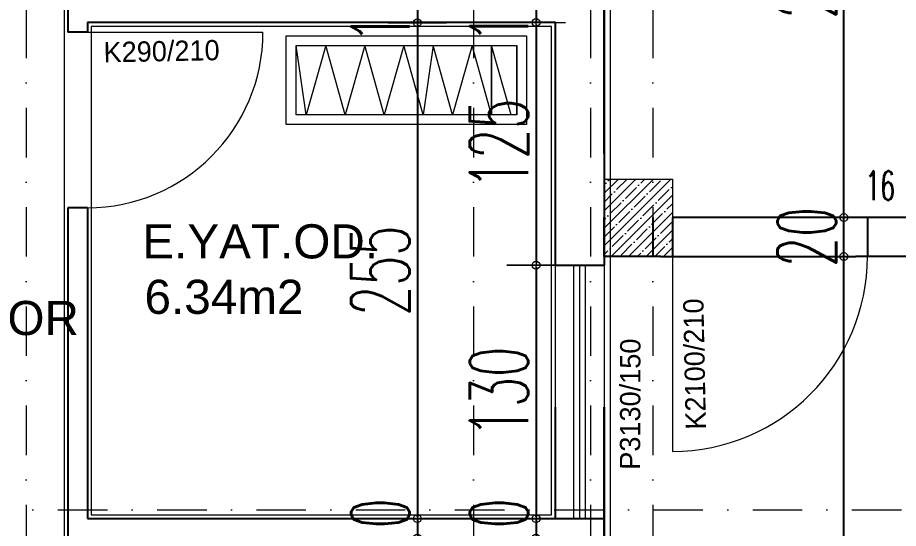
# Model space of a CAD drawing. Header units: millimetres. Extents: x -16104 to 67872, y -88009 to 12107.
# Drawn here: x 8505.8 to 8957.5, y 10080.5 to 10342.5 of the extents above; entities that cross this region are included whole.
import ezdxf

# ---------------------------------------------------------------- set-up
doc = ezdxf.new("R2010")
doc.units = ezdxf.units.MM
doc.linetypes.add('DASHDOTX2', pattern=[50.8, 25.4, -12.7, 0, -12.7])
doc.layers.get('0').update_dxf_attribs({"color": 241})
for name, color, linetype, lineweight in [('akslar', 144, 'Continuous', 20), ('duvar', 123, 'Continuous', 25), ('emsal&kolon', 1, 'Continuous', 5), ('kapı', 3, 'Continuous', 5), ('kolon', 1, 'Continuous', 5), ('OLCU', 54, 'Continuous', 13), ('pencere', 5, 'Continuous', 5), ('POZ', 36, 'Continuous', 18), ('SıVA', 40, 'Continuous', 9), ('tefriş', 30, 'Continuous', 5), ('ÖLÇÜ', 252, 'Continuous', 20)]:
    doc.layers.add(name, color=color, linetype=linetype, lineweight=lineweight)
doc.styles.add('DIM', font='Txttw.shx', dxfattribs={"width": 0.6})
doc.styles.add('M2', font='stylu.ttf', dxfattribs={"height": 10})
doc.dimstyles.new('50', dxfattribs={"dimscale": 0, "dimtxt": 30, "dimasz": 1, "dimexe": 0, "dimexo": 2, "dimgap": 4, "dimtad": 1, "dimdec": 0, "dimzin": 0, "dimdsep": 46, "dimtxsty": 'DIM', "dimblk1": 'DOT', "dimblk2": 'DOT', "dimsah": 1, "dimcen": 1.5, "dimdle": 3, "dimse1": 1, "dimse2": 1, "dimclrd": 256, "dimclre": 9, "dimclrt": 256, "dimadec": 0, "dimazin": 0, "dimtfac": 0.24, "dimtdec": 0, "dimtix": 1, "dimtmove": 2, "dimatfit": 3, "dimldrblk": 'DOT', "dimfxl": 0, "dimtolj": 1, "dimtzin": 15, "dimarcsym": 0})

# ---------------------------------------------------------------- blocks, each defined once
blk = doc.blocks.new('DOT')
for p, q in [((0, 15), (0, -15)), ((-2, 0), (0, 0)), ((2, 0), (0, 0))]:
    blk.add_line(p, q)
blk.add_circle((0, 0), 2)
blk = doc.blocks.new('*D3959')
at = {"layer": 'Defpoints', "color": 0, "transparency": 16777216}
for p in [(8781.6, 10085.54), (8771.69, 10075.54), (8781.6, 10075.54)]:
    blk.add_point(p, dxfattribs=at)
at = {"layer": 'OLCU', "lineweight": -2, "transparency": 16777216}
for p, q in [((8771.69, 10086.54), (8771.69, 10087.54)), ((8771.69, 10085.54), (8771.69, 10075.54)), ((8771.69, 10074.54), (8771.69, 10073.54))]:
    blk.add_line(p, q, dxfattribs=at)
for p, rotation in [((8771.69, 10085.54), 270), ((8771.69, 10075.54), 90)]:
    blk.add_blockref('DOT', p, dxfattribs=dict(at, rotation=rotation))
at = {"layer": 'OLCU', "transparency": 16777216, "insert": (8752.69, 10080.54), "char_height": 30, "attachment_point": 5, "rotation": 90, "style": 'DIM'}
blk.add_mtext('\\A1;10', dxfattribs=at)
blk = doc.blocks.new('*D3960')
at = {"layer": 'Defpoints', "color": 0, "transparency": 16777216}
for p in [(8781.6, 10215.54), (8771.69, 10085.54), (8781.6, 10085.54)]:
    blk.add_point(p, dxfattribs=at)
at = {"layer": 'OLCU', "lineweight": -2, "transparency": 16777216}
blk.add_line((8771.69, 10214.54), (8771.69, 10086.54), dxfattribs=at)
for p, rotation in [((8771.69, 10215.54), 90), ((8771.69, 10085.54), 270)]:
    blk.add_blockref('DOT', p, dxfattribs=dict(at, rotation=rotation))
at = {"layer": 'OLCU', "transparency": 16777216, "insert": (8752.69, 10150.54), "char_height": 30, "attachment_point": 5, "rotation": 90, "style": 'DIM'}
blk.add_mtext('\\A1;130', dxfattribs=at)
blk = doc.blocks.new('*D3961')
at = {"layer": 'Defpoints', "color": 0, "transparency": 16777216}
for p in [(8781.6, 10340.04), (8771.69, 10215.54), (8786.69, 10215.54)]:
    blk.add_point(p, dxfattribs=at)
at = {"layer": 'OLCU', "lineweight": -2, "transparency": 16777216}
blk.add_line((8771.69, 10339.04), (8771.69, 10216.54), dxfattribs=at)
for p, rotation in [((8771.69, 10340.04), 90), ((8771.69, 10215.54), 270)]:
    blk.add_blockref('DOT', p, dxfattribs=dict(at, rotation=rotation))
at = {"layer": 'OLCU', "transparency": 16777216, "insert": (8752.69, 10277.79), "char_height": 30, "attachment_point": 5, "rotation": 90, "style": 'DIM'}
blk.add_mtext('\\A1;125', dxfattribs=at)
blk = doc.blocks.new('*D3962')
at = {"layer": 'Defpoints', "color": 0, "transparency": 16777216}
for p in [(8781.6, 10355.04), (8771.69, 10350.04), (8781.6, 10350.04)]:
    blk.add_point(p, dxfattribs=at)
at = {"layer": 'OLCU', "lineweight": -2, "transparency": 16777216}
for p, q in [((8771.69, 10356.04), (8771.69, 10357.04)), ((8771.69, 10355.04), (8771.69, 10350.04)), ((8771.69, 10349.04), (8771.69, 10348.04))]:
    blk.add_line(p, q, dxfattribs=at)
for p, rotation in [((8771.69, 10355.04), 270), ((8771.69, 10350.04), 90)]:
    blk.add_blockref('DOT', p, dxfattribs=dict(at, rotation=rotation))
at = {"layer": 'OLCU', "transparency": 16777216, "insert": (8752.69, 10352.54), "char_height": 30, "attachment_point": 5, "rotation": 90, "style": 'DIM'}
blk.add_mtext('\\A1;5', dxfattribs=at)
blk = doc.blocks.new('*D3890')
at = {"layer": 'Defpoints', "color": 0, "transparency": 16777216}
for p in [(8710.8, 10349.88), (8710.8, 10339.88), (8710.8, 10339.88)]:
    blk.add_point(p, dxfattribs=at)
at = {"layer": 'OLCU', "lineweight": -2, "transparency": 16777216}
for p, q in [((8710.8, 10350.88), (8710.8, 10351.88)), ((8710.8, 10349.88), (8710.8, 10339.88)), ((8710.8, 10338.88), (8710.8, 10337.88))]:
    blk.add_line(p, q, dxfattribs=at)
for p, rotation in [((8710.8, 10349.88), 270), ((8710.8, 10339.88), 90)]:
    blk.add_blockref('DOT', p, dxfattribs=dict(at, rotation=rotation))
at = {"layer": 'OLCU', "transparency": 16777216, "insert": (8691.8, 10344.88), "char_height": 30, "attachment_point": 5, "rotation": 90, "style": 'DIM'}
blk.add_mtext('\\A1;10', dxfattribs=at)
blk = doc.blocks.new('*D3891')
at = {"layer": 'Defpoints', "color": 0, "transparency": 16777216}
for p in [(8710.8, 10339.88), (8710.8, 10085.54), (8710.8, 10085.54)]:
    blk.add_point(p, dxfattribs=at)
at = {"layer": 'OLCU', "lineweight": -2, "transparency": 16777216}
blk.add_line((8710.8, 10338.88), (8710.8, 10086.54), dxfattribs=at)
for p, rotation in [((8710.8, 10339.88), 90), ((8710.8, 10085.54), 270)]:
    blk.add_blockref('DOT', p, dxfattribs=dict(at, rotation=rotation))
at = {"layer": 'OLCU', "transparency": 16777216, "insert": (8691.8, 10212.71), "char_height": 30, "attachment_point": 5, "rotation": 90, "style": 'DIM'}
blk.add_mtext('\\A1;255', dxfattribs=at)
blk = doc.blocks.new('*D3892')
at = {"layer": 'Defpoints', "color": 0, "transparency": 16777216}
for p in [(8710.8, 10085.54), (8710.8, 10075.54), (8710.8, 10075.54)]:
    blk.add_point(p, dxfattribs=at)
at = {"layer": 'OLCU', "lineweight": -2, "transparency": 16777216}
for p, q in [((8710.8, 10086.54), (8710.8, 10087.54)), ((8710.8, 10085.54), (8710.8, 10075.54)), ((8710.8, 10074.54), (8710.8, 10073.54))]:
    blk.add_line(p, q, dxfattribs=at)
for p, rotation in [((8710.8, 10085.54), 270), ((8710.8, 10075.54), 90)]:
    blk.add_blockref('DOT', p, dxfattribs=dict(at, rotation=rotation))
at = {"layer": 'OLCU', "transparency": 16777216, "insert": (8691.8, 10080.54), "char_height": 30, "attachment_point": 5, "rotation": 90, "style": 'DIM'}
blk.add_mtext('\\A1;10', dxfattribs=at)
blk = doc.blocks.new('cv')
at = {"layer": 'tefriş', "linetype": 'ByBlock'}
for p, q in [((-13586.28, -26708.58), (-13586.28, -26744.07)), ((-13573.28, -26708.58), (-13573.28, -26744.07))]:
    blk.add_line(p, q, dxfattribs=at)
for points in [[(-13591.28, -26703.58), (-13468.02, -26703.58), (-13468.02, -26749.07), (-13591.28, -26749.07)], [(-13586.28, -26708.58), (-13473.02, -26708.58), (-13473.02, -26744.07), (-13586.28, -26744.07)]]:
    blk.add_lwpolyline(points, close=True, dxfattribs=at)
blk.add_lwpolyline([(-13583.28, -26708.58), (-13573.28, -26744.07), (-13573.28, -26708.58), (-13563.28, -26744.07), (-13553.28, -26708.58), (-13543.28, -26744.07), (-13538.28, -26708.58), (-13528.28, -26744.07), (-13518.28, -26708.58), (-13508.28, -26744.07), (-13498.28, -26708.58), (-13488.28, -26744.07), (-13478.28, -26708.58), (-13473.02, -26744.07)], dxfattribs=at)
blk = doc.blocks.new('*D3859')
at = {"layer": 'Defpoints', "color": 0, "transparency": 16777216}
for p in [(8771.69, 10350.04), (8771.69, 10340.04), (8771.69, 10340.04)]:
    blk.add_point(p, dxfattribs=at)
at = {"layer": 'OLCU', "lineweight": -2, "transparency": 16777216}
for p, q in [((8771.69, 10351.04), (8771.69, 10352.04)), ((8771.69, 10350.04), (8771.69, 10340.04)), ((8771.69, 10339.04), (8771.69, 10338.04))]:
    blk.add_line(p, q, dxfattribs=at)
for p, rotation in [((8771.69, 10350.04), 270), ((8771.69, 10340.04), 90)]:
    blk.add_blockref('DOT', p, dxfattribs=dict(at, rotation=rotation))
at = {"layer": 'OLCU', "transparency": 16777216, "insert": (8752.69, 10345.04), "char_height": 30, "attachment_point": 5, "rotation": 90, "style": 'DIM'}
blk.add_mtext('\\A1;10', dxfattribs=at)
blk = doc.blocks.new('*D3913')
at = {"layer": 'Defpoints', "color": 0, "transparency": 16777216}
for p in [(8841.6, 10220.04), (9070.21, 10220.04), (8841.6, 9615.54)]:
    blk.add_point(p, dxfattribs=at)
at = {"layer": 'OLCU', "lineweight": -2, "transparency": 16777216}
blk.add_line((9070.21, 9616.54), (9070.21, 10219.04), dxfattribs=at)
for p, rotation in [((9070.21, 10220.04), 90), ((9070.21, 9615.54), 270)]:
    blk.add_blockref('DOT', p, dxfattribs=dict(at, rotation=rotation))
at = {"layer": 'OLCU', "transparency": 16777216, "insert": (9051.21, 9917.79), "char_height": 30, "attachment_point": 5, "rotation": 90, "style": 'DIM'}
blk.add_mtext('\\A1;605', dxfattribs=at)
blk = doc.blocks.new('*D4004')
at = {"layer": 'Defpoints', "color": 0, "transparency": 16777216}
for p in [(8929.51, 10220.04), (8929.51, 10220.04), (8929.51, 9845.54)]:
    blk.add_point(p, dxfattribs=at)
at = {"layer": 'OLCU', "lineweight": -2, "transparency": 16777216}
blk.add_line((8929.51, 9846.54), (8929.51, 10219.04), dxfattribs=at)
for p, rotation in [((8929.51, 10220.04), 90), ((8929.51, 9845.54), 270)]:
    blk.add_blockref('DOT', p, dxfattribs=dict(at, rotation=rotation))
at = {"layer": 'OLCU', "transparency": 16777216, "insert": (8910.51, 10032.79), "char_height": 30, "attachment_point": 5, "rotation": 90, "style": 'DIM'}
blk.add_mtext('\\A1;375', dxfattribs=at)
blk = doc.blocks.new('*D4005')
at = {"layer": 'Defpoints', "color": 0, "transparency": 16777216}
for p in [(8929.51, 10240.04), (8929.51, 10240.04), (8929.51, 10220.04)]:
    blk.add_point(p, dxfattribs=at)
at = {"layer": 'OLCU', "lineweight": -2, "transparency": 16777216}
for p, q in [((8929.51, 10241.04), (8929.51, 10242.04)), ((8929.51, 10220.04), (8929.51, 10240.04)), ((8929.51, 10219.04), (8929.51, 10218.04))]:
    blk.add_line(p, q, dxfattribs=at)
for p, rotation in [((8929.51, 10240.04), 270), ((8929.51, 10220.04), 90)]:
    blk.add_blockref('DOT', p, dxfattribs=dict(at, rotation=rotation))
at = {"layer": 'OLCU', "transparency": 16777216, "insert": (8910.51, 10230.04), "char_height": 30, "attachment_point": 5, "rotation": 90, "style": 'DIM'}
blk.add_mtext('\\A1;20', dxfattribs=at)
blk = doc.blocks.new('*D4006')
at = {"layer": 'Defpoints', "color": 0, "transparency": 16777216}
for p in [(8929.51, 10490.04), (8929.51, 10490.04), (8929.51, 10240.04)]:
    blk.add_point(p, dxfattribs=at)
at = {"layer": 'OLCU', "lineweight": -2, "transparency": 16777216}
blk.add_line((8929.51, 10241.04), (8929.51, 10489.04), dxfattribs=at)
for p, rotation in [((8929.51, 10490.04), 90), ((8929.51, 10240.04), 270)]:
    blk.add_blockref('DOT', p, dxfattribs=dict(at, rotation=rotation))
at = {"layer": 'OLCU', "transparency": 16777216, "insert": (8910.51, 10365.04), "char_height": 30, "attachment_point": 5, "rotation": 90, "style": 'DIM'}
blk.add_mtext('\\A1;250', dxfattribs=at)

msp = doc.modelspace()

# ---------------------------------------------------------------- hatches: boundary and pattern name
at = {"layer": 'kolon'}
h = msp.add_hatch(dxfattribs=at)
h.set_pattern_fill('ANSI35,_O', color=256)
h.set_pattern_definition([(45, (0, 0), (-4.490128, 4.490128), []), (45, (4.49, 0), (-4.490128, 4.490128), [7.9375, -1.5875, 0, -1.5875])])
h.paths.add_polyline_path([(8809.6, 10220.04), (8831.6, 10220.04), (8831.6, 10240.04), (8831.6, 10259.74), (8809.6, 10259.74)])
h.paths.add_polyline_path([(8809.6, 10259.74), (8806.6, 10259.74), (8806.6, 10220.04), (8809.6, 10220.04)])
h.paths.add_polyline_path([(8831.6, 10220.04), (8841.6, 10220.04), (8841.6, 10240.04), (8841.6, 10259.74), (8831.6, 10259.74)])
at = {"layer": 'ÖLÇÜ'}
h = msp.add_hatch(dxfattribs=at)
h.set_pattern_fill('ANGLE,_O', color=256, scale=3, angle=45)
h.set_pattern_definition([(45, (-3603.393, 17059.605), (-14.817423, 14.817423), [15.24, -5.715]), (135, (-3603.393, 17059.605), (-14.817423, -14.817423), [15.24, -5.715])])
h.paths.add_polyline_path([(8600.53, 10488.04), (8543.6, 10488.04), (8543.6, 10435.02, -0.203529), (8600.53, 10409.14)])
h.paths.add_polyline_path([(8739.6, 10404.16), (8701.9, 10404.16, -0.414214), (8691.9, 10414.16), (8691.9, 10474.16, -0.414214), (8701.9, 10484.16), (8739.6, 10484.16), (8739.6, 10488.04), (8600.53, 10488.04), (8600.53, 10409.14, -0.187825), (8621.6, 10355.04), (8600.53, 10355.04), (8600.53, 10352.04), (8739.6, 10352.04)])
h.paths.add_polyline_path([(8676.16, 10357.75), (8676.55, 10358.12), (8677.28, 10357.79), (8678.04, 10358.07), (8678.41, 10357.67), (8678.07, 10356.94), (8678.36, 10356.18), (8677.96, 10355.82), (8677.23, 10356.15), (8676.47, 10355.87), (8676.1, 10356.26), (8676.44, 10357)], flags=16)
h.paths.add_polyline_path([(8683.42, 10357.56), (8683.81, 10357.94), (8684.55, 10357.62), (8685.3, 10357.93), (8685.68, 10357.54), (8685.36, 10356.8), (8685.66, 10356.05), (8685.28, 10355.67), (8684.54, 10355.99), (8683.79, 10355.69), (8683.41, 10356.07), (8683.73, 10356.81)], flags=16)
h.paths.add_polyline_path([(8643.03, 10443.7), (8643.05, 10444.3), (8643.07, 10444.87), (8643.07, 10445.4), (8643.07, 10445.91), (8643.06, 10446.4), (8643.04, 10446.89), (8643.02, 10447.39), (8642.99, 10447.89), (8642.95, 10448.38), (8642.91, 10448.88), (8642.87, 10449.36), (8642.81, 10449.84), (8642.74, 10450.31), (8642.66, 10450.76), (8642.57, 10451.19), (8642.47, 10451.61), (8642.35, 10452.02), (8642.23, 10452.42), (8642.08, 10452.81), (8641.93, 10453.19), (8641.76, 10453.58), (8641.57, 10453.97), (8641.38, 10454.36), (8641.17, 10454.76), (8640.94, 10455.15), (8640.71, 10455.55), (8640.47, 10455.95), (8640.22, 10456.34), (8639.97, 10456.73), (8639.71, 10457.11), (8639.44, 10457.49), (8639.18, 10457.87), (8638.9, 10458.25), (8638.62, 10458.64), (8638.32, 10459.04), (8638.01, 10459.46), (8637.68, 10459.91), (8637.33, 10460.39), (8636.96, 10460.91), (8636.58, 10461.51), (8636.19, 10462.21), (8635.79, 10463.05), (8635.41, 10464.06), (8635.03, 10465.3), (8634.67, 10466.77), (8634.34, 10468.53), (8613.33, 10468.23), (8613.05, 10466.46), (8612.74, 10464.97), (8612.4, 10463.73), (8612.04, 10462.7), (8611.67, 10461.85), (8611.3, 10461.14), (8610.93, 10460.53), (8610.58, 10460), (8610.25, 10459.51), (8609.93, 10459.05), (8609.63, 10458.62), (8609.35, 10458.21), (8609.07, 10457.81), (8608.81, 10457.42), (8608.55, 10457.04), (8608.3, 10456.65), (8608.05, 10456.26), (8607.81, 10455.87), (8607.57, 10455.47), (8607.34, 10455.06), (8607.12, 10454.66), (8606.91, 10454.25), (8606.71, 10453.85), (8606.53, 10453.46), (8606.35, 10453.06), (8606.2, 10452.67), (8606.05, 10452.28), (8605.92, 10451.88), (8605.8, 10451.48), (8605.7, 10451.07), (8605.61, 10450.65), (8605.53, 10450.21), (8605.47, 10449.76), (8605.41, 10449.29), (8605.37, 10448.81), (8605.34, 10448.32), (8605.31, 10447.83), (8605.29, 10447.33), (8605.28, 10446.84), (8605.27, 10446.34), (8605.27, 10445.85), (8605.27, 10445.35), (8605.28, 10444.85), (8605.3, 10444.32), (8605.35, 10443.46), (8605.38, 10443.15), (8605.31, 10444.03), (8605.27, 10445.08), (8605.27, 10446.06), (8605.28, 10447.11), (8605.32, 10448.1), (8605.39, 10449.07), (8605.5, 10450), (8605.65, 10450.86), (8605.86, 10451.68), (8606.12, 10452.47), (8606.43, 10453.25), (8606.8, 10454.05), (8607.23, 10454.85), (8607.69, 10455.66), (8608.17, 10456.45), (8608.66, 10457.2), (8609.07, 10457.81), (8609.35, 10458.21), (8609.63, 10458.62), (8609.93, 10459.05), (8610.25, 10459.51), (8610.58, 10460), (8610.93, 10460.53), (8611.3, 10461.14), (8611.67, 10461.85), (8612.04, 10462.7), (8612.4, 10463.73), (8612.74, 10464.97), (8613.05, 10466.46), (8613.33, 10468.23), (8634.34, 10468.53), (8634.67, 10466.77), (8635.03, 10465.3), (8635.41, 10464.06), (8635.79, 10463.05), (8636.19, 10462.21), (8636.58, 10461.51), (8636.96, 10460.91), (8637.33, 10460.39), (8637.68, 10459.91), (8638.01, 10459.46), (8638.32, 10459.04), (8638.62, 10458.64), (8639.07, 10458.02), (8639.59, 10457.29), (8640.1, 10456.53), (8640.6, 10455.74), (8641.06, 10454.95), (8641.49, 10454.16), (8641.85, 10453.38), (8642.16, 10452.61), (8642.42, 10451.82), (8642.62, 10450.98), (8642.78, 10450.09), (8642.89, 10449.14), (8642.97, 10448.16), (8643.03, 10447.16), (8643.07, 10446.12), (8643.08, 10445.13), (8643.05, 10444.01)], flags=16)
h.paths.add_polyline_path([(8621.58, 10436.77), (8621.53, 10436.61), (8621.49, 10436.43), (8621.46, 10436.23), (8621.43, 10436.02), (8621.4, 10435.81), (8621.38, 10435.59), (8621.38, 10435.38), (8621.38, 10435.18), (8621.39, 10434.99), (8621.4, 10434.81), (8621.43, 10434.64), (8621.46, 10434.47), (8621.5, 10434.31), (8621.55, 10434.15), (8621.6, 10434), (8621.66, 10433.86), (8621.73, 10433.71), (8621.8, 10433.58), (8621.88, 10433.44), (8621.96, 10433.31), (8622.05, 10433.19), (8622.15, 10433.07), (8622.25, 10432.95), (8622.36, 10432.84), (8622.47, 10432.74), (8622.59, 10432.64), (8622.71, 10432.55), (8622.83, 10432.47), (8622.96, 10432.39), (8623.09, 10432.32), (8623.22, 10432.25), (8623.35, 10432.2), (8623.49, 10432.15), (8623.63, 10432.11), (8623.77, 10432.08), (8623.91, 10432.05), (8624.05, 10432.03), (8624.19, 10432.02), (8624.33, 10432.02), (8624.47, 10432.03), (8624.61, 10432.04), (8624.75, 10432.06), (8624.89, 10432.09), (8625.03, 10432.13), (8625.16, 10432.17), (8625.3, 10432.23), (8625.43, 10432.29), (8625.56, 10432.35), (8625.69, 10432.43), (8625.82, 10432.51), (8625.94, 10432.6), (8626.05, 10432.69), (8626.17, 10432.79), (8626.28, 10432.9), (8626.38, 10433.01), (8626.48, 10433.13), (8626.57, 10433.25), (8626.66, 10433.38), (8626.74, 10433.51), (8626.81, 10433.65), (8626.88, 10433.79), (8626.94, 10433.94), (8627, 10434.08), (8627.05, 10434.24), (8627.09, 10434.39), (8627.12, 10434.55), (8627.15, 10434.72), (8627.17, 10434.9), (8627.18, 10435.08), (8627.19, 10435.27), (8627.18, 10435.47), (8627.17, 10435.68), (8627.14, 10435.89), (8627.11, 10436.1), (8627.08, 10436.31), (8627.04, 10436.51), (8626.97, 10436.78), (8626.94, 10436.85), (8627.04, 10436.53), (8627.15, 10435.88), (8627.2, 10435.16), (8627.12, 10434.47), (8626.92, 10433.86), (8626.62, 10433.31), (8626.18, 10432.78), (8625.57, 10432.33), (8624.89, 10432.07), (8624.19, 10432), (8623.48, 10432.13), (8622.82, 10432.45), (8622.23, 10432.94), (8621.83, 10433.5), (8621.56, 10434.08), (8621.4, 10434.72), (8621.37, 10435.37), (8621.42, 10436.02), (8621.53, 10436.63)], flags=16)
h.paths.add_polyline_path([(8779.6, 10488.04), (8739.6, 10488.04), (8739.6, 10484.16), (8771.9, 10484.16), (8771.9, 10414.16, -0.414214), (8761.9, 10404.16), (8739.6, 10404.16), (8739.6, 10352.04), (8779.6, 10352.04)])
h.paths.add_polyline_path([(8516.24, 10464.14), (8556.95, 10464.14), (8556.95, 10419.14), (8516.24, 10419.14)], flags=9)
h.paths.add_polyline_path([(8730.19, 10339.04), (8730.19, 10366.04), (8775.19, 10366.04), (8775.19, 10339.04)], flags=9)
h.paths.add_polyline_path([(8730.19, 10357.97), (8730.19, 10402.12), (8775.19, 10402.12), (8775.19, 10357.97)], flags=9)
h.paths.add_polyline_path([(8669.3, 10390.95), (8669.3, 10448.81), (8714.3, 10448.81), (8714.3, 10390.95)], flags=24)
h.paths.add_polyline_path([(8669.3, 10324.52), (8669.3, 10365.24), (8714.3, 10365.24), (8714.3, 10324.52)], flags=9)
h.paths.add_polyline_path([(8630.95, 10464.14), (8692.24, 10464.14), (8692.24, 10419.14), (8630.95, 10419.14)], flags=24)
h.paths.add_polyline_path([(8619.58, 10407.91), (8707.55, 10407.91), (8707.55, 10381.28), (8619.58, 10381.28)], flags=24)
h.paths.add_polyline_path([(8620.6, 10435.89), (8712.05, 10435.89), (8712.05, 10409.03), (8620.6, 10409.03)], flags=24)

# ---------------------------------------------------------------- linework, layer by layer
at = {"layer": 'akslar', "linetype": 'DASHDOTX2'}
for p, q in [((8510.1, 11925.04), (8510.1, 9115.54)), ((8739.6, 11925.04), (8739.6, 9115.54)), ((8799.6, 11925.04), (8799.6, 9115.54)), ((8831.6, 11925.04), (8831.6, 9115.54)), ((6897.68, 10090.04), (9947.68, 10090.04))]:
    msp.add_line(p, q, dxfattribs=at)
at = {"layer": 'duvar'}
for p, q in [((8531.6, 10355.04), (8531.6, 10335.04)), ((8806.6, 10355.04), (8806.6, 10303.79)), ((8806.6, 10303.79), (8806.6, 10355.04)), ((8806.6, 10272.79), (8806.6, 10355.04)), ((8806.6, 10355.04), (8806.6, 10272.79)), ((8806.6, 10355.04), (8806.6, 10240.04)), ((8781.6, 10340.04), (8541.6, 10340.04)), ((8541.6, 10340.04), (8541.6, 10335.04)), ((8781.6, 10215.54), (8781.6, 10340.04)), ((8541.6, 10335.04), (8531.6, 10335.04)), ((8806.6, 10303.79), (8806.6, 10272.79)), ((8531.6, 10245.04), (8531.6, 10070.54)), ((8541.6, 10245.04), (8531.6, 10245.04)), ((8541.6, 10245.04), (8541.6, 10085.54)), ((8831.6, 10240.04), (8831.6, 10220.04)), ((8935.6, 10240.04), (8841.6, 10240.04)), ((8841.6, 10240.04), (8841.6, 10220.04)), ((9259.6, 10240.04), (8935.6, 10240.04)), ((8941.6, 10240.04), (8941.6, 10220.04)), ((8835.6, 10220.04), (8806.6, 10220.04)), ((8806.6, 10220.04), (8806.6, 10215.54)), ((8835.6, 10220.04), (8935.6, 10220.04)), ((9259.6, 10220.04), (8935.6, 10220.04)), ((8781.6, 10215.54), (8806.6, 10215.54)), ((8781.6, 10085.54), (8781.6, 10142.79)), ((8806.6, 10142.79), (8806.6, 9977.54)), ((8806.6, 10075.54), (8806.6, 10142.79)), ((8806.6, 10128.79), (8806.6, 10142.79)), ((8806.6, 10142.79), (8806.6, 10128.79)), ((8541.6, 10085.54), (8781.6, 10085.54)), ((8781.6, 10085.54), (8806.6, 10085.54))]:
    msp.add_line(p, q, dxfattribs=at)
msp.add_lwpolyline([(8806.6, 10220.04), (8806.6, 10220.04), (8806.6, 10240.04), (8806.6, 10240.04)], close=True, dxfattribs=at)
at = {"layer": 'kapı'}
for p, q in [((8541.6, 10335.04), (8631.6, 10335.04)), ((8841.6, 10220.04), (8841.6, 10120.04))]:
    msp.add_line(p, q, dxfattribs=at)
for centre, radius, end in [((8541.6, 10335.04), 90, 0), ((8841.6, 10220.04), 100, 360)]:
    msp.add_arc(centre, radius, 270, end, dxfattribs=at)
at = {"layer": 'kolon'}
msp.add_lwpolyline([(8806.6, 10259.74), (8841.6, 10259.74), (8841.6, 10240.04), (8841.6, 10220.04), (8806.6, 10220.04), (8806.6, 10259.74)], dxfattribs=at)
at = {"layer": 'OLCU'}
msp.add_line((8710.8, 10339.88), (8710.8, 10253.7), dxfattribs=at)
at = {"layer": 'pencere'}
for p, q in [((8781.6, 10085.54), (8781.6, 10215.54)), ((8791.1, 10085.54), (8791.1, 10215.54)), ((8794.1, 10085.54), (8794.1, 10215.54)), ((8797.1, 10085.54), (8797.1, 10215.54)), ((8806.6, 10215.54), (8806.6, 10085.54))]:
    msp.add_line(p, q, dxfattribs=at)
at = {"layer": 'SıVA'}
for points in [[(7386.6, 11428.04), (9442.6, 11428.04), (9442.6, 10487.04), (8809.6, 10487.04), (8809.6, 9848.54), (8844.6, 9848.54), (8844.6, 9612.54), (8018.6, 9612.54), (8018.6, 10343.04), (8186.6, 10343.04), (8186.6, 10487.04), (7386.6, 10487.04)], [(8413.6, 10342.04), (8216.6, 10342.04), (8216.6, 10488.04), (8529.6, 10488.04), (8529.6, 9970.54), (8529.6, 9832.54), (8413.6, 9832.54), (8413.6, 10060.04)], [(8543.6, 10087.54), (8779.6, 10087.54), (8779.6, 10338.04), (8543.6, 10338.04), (8543.6, 10245.04)]]:
    msp.add_lwpolyline(points, close=True, dxfattribs=at)

# ---------------------------------------------------------------- block references
at = {"layer": 'tefriş', "rotation": 180}
msp.add_blockref('cv', (-4824.45, -16415.86), dxfattribs=at)

# ---------------------------------------------------------------- texts
at = {"layer": 'emsal&kolon', "char_height": 17.5, "width": 1076.8413}
for s, insert, attachment_point in [('{\\fArial|b0|i0|c162|p34;E.YAT.OD.}', (8690.65, 10218.78), 9), ('{\\fArial|b0|i0|c162|p34;6.34m2}', (8570.87, 10190.33), 7), ('{\\fArial|b0|i0|c162|p34;KORİDOR}', (8537.25, 10179.46), 9)]:
    msp.add_mtext(s, dxfattribs=dict(at, insert=insert, attachment_point=attachment_point))
at = {"layer": 'OLCU', "insert": (8948.17, 10256.32), "char_height": 15, "attachment_point": 5, "style": 'DIM'}
msp.add_mtext('\\A1;16', dxfattribs=at)
at = {"layer": 'POZ', "style": 'M2', "flags": 4}
for tag, p, rotation in [('K290/210', (8549.97, 10319.55), 1.1392), ('K2100/210', (8858.83, 10131.32), 91.1392), ('P3130/150', (8825.04, 10110.61), 89.836)]:
    msp.add_attdef(tag, p, 'K1 80/210', height=10.4, rotation=rotation, dxfattribs=at)

# ---------------------------------------------------------------- dimensions: what is measured, and where the dimension line sits
at = {"layer": 'OLCU'}
for base, p1, p2, picture, middle in [((8929.51, 10490.04), (8929.51, 10240.04), (8929.51, 10490.04), '*D4006', (8910.51, 10365.04)), ((8710.8, 10339.88), (8710.8, 10349.88), (8710.8, 10339.88), '*D3890', (8691.8, 10344.88)), ((8771.69, 10340.04), (8771.69, 10350.04), (8771.69, 10340.04), '*D3859', (8752.69, 10345.04)), ((8771.69, 10350.04), (8781.6, 10355.04), (8781.6, 10350.04), '*D3962', (8752.69, 10352.54)), ((8771.69338282, 10215.54463968), (8781.5959038, 10340.04463968), (8786.69338282, 10215.54463968), '*D3961', (8752.69338282, 10277.79463968)), ((8929.51, 10240.04), (8929.51, 10220.04), (8929.51, 10240.04), '*D4005', (8910.51, 10230.04)), ((8929.51062246, 10220.04463968), (8929.51062246, 9845.54463968), (8929.51062246, 10220.04463968), '*D4004', (8910.51062246, 10032.79463968)), ((8771.69, 10085.54), (8781.6, 10215.54), (8781.6, 10085.54), '*D3960', (8752.69, 10150.54)), ((8710.8, 10075.54), (8710.8, 10085.54), (8710.8, 10075.54), '*D3892', (8691.8, 10080.54)), ((8771.69, 10075.54), (8781.6, 10085.54), (8781.6, 10075.54), '*D3959', (8752.69, 10080.54))]:
    dim = msp.add_linear_dim(base=base, p1=p1, p2=p2, angle=90, dimstyle='50', override={"dimscale": 1}, dxfattribs=at)
    dim.commit()
    dim.dimension.update_dxf_attribs({"geometry": picture, "text_midpoint": middle})
dim = msp.add_linear_dim(base=(8710.8, 10085.54), p1=(8710.8, 10339.88), p2=(8710.8, 10085.54), angle=90, text='255', dimstyle='50', override={"dimscale": 1}, dxfattribs=at)
dim.commit()
dim.dimension.update_dxf_attribs({"geometry": '*D3891', "text_midpoint": (8691.8, 10212.71)})
dim = msp.add_aligned_dim(p1=(8841.5959038, 9615.54463968), p2=(8841.5959038, 10220.04463968), distance=-228.6181728, dimstyle='50', override={"dimscale": 1}, dxfattribs=at)
dim.commit()
dim.dimension.update_dxf_attribs({"geometry": '*D3913', "text_midpoint": (9051.2140766, 9917.79463968)})

doc.saveas('drawing.dxf')
